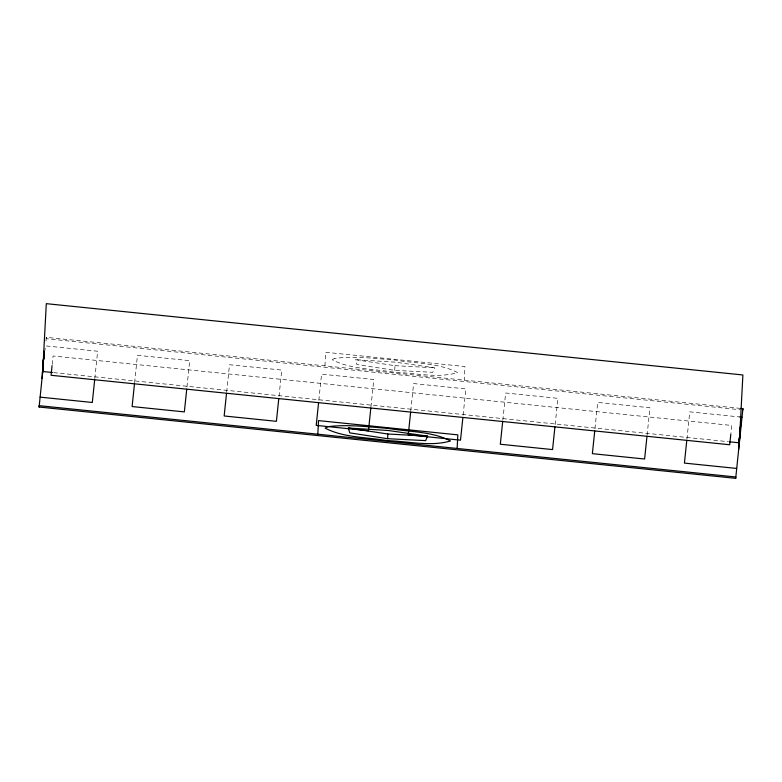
<?xml version="1.0" encoding="UTF-8"?>
<svg xmlns="http://www.w3.org/2000/svg" width="782" height="782" viewBox="0 0 782 782"><rect width="100%" height="100%" fill="white"/><g stroke="black" fill="none" stroke-linecap="round" stroke-linejoin="round"><path stroke-width="0.59" stroke-dasharray="3.91 2.93" d="M740.476 408.4L46.304 337.345L46.226 338.704L740.398 409.758M324.941 365.868L325.654 352.281L464.967 366.543L464.264 380.13M394.734 370.355L394.978 365.683L355.478 359.7L356.905 364.549L394.734 370.355L432.778 372.31L434.694 367.804L395.164 362.144L355.478 359.7M44.926 350.532L45.17 348.127M45.982 341.099L46.304 337.345M52.199 364.422L53.078 355.986L731.717 425.457L730.965 432.69M94.798 378.644L97.652 351.235L45.405 345.879M134.602 382.711L137.456 355.302L189.703 360.658L186.849 388.067M226.653 392.134L229.507 364.725L281.755 370.072L279.018 396.298M318.821 400.374L321.558 374.148L373.806 379.495L370.942 406.914M410.755 410.98L413.61 383.571L465.857 388.918L463.12 415.144M502.806 420.403L505.661 392.994L557.908 398.341L555.044 425.76M594.975 428.634L597.712 402.417L649.959 407.764L647.095 435.183M686.909 439.249L689.763 411.84L739.577 416.943M394.978 365.683L434.694 367.804M53.655 372.623L728.413 441.693M334.481 358.42L332.262 359.788C350.991 369.573 374.021 368.752 394.636 372.32C415.193 372.916 437.754 378.547 457.646 372.623C438.927 362.838 415.887 363.659 395.272 360.091C375.106 358.557 354.666 355.83 334.481 358.42"/><path stroke-width="1.17" d="M43.733 358.567L43.772 356.045L42.414 373.385L43.323 364.686M42.814 366.152L43.626 358.381L42.59 370.658L43.362 363.219M739.41 437.461L739.186 441.967L740.222 429.689M39.1 407.031L39.168 405.672L735.774 476.981L735.696 478.34L39.1 407.031L43.45 364.676M42.023 378.341L44.163 351.089L43.743 359.016M317.815 434.196L318.518 420.608L457.841 434.87L457.128 448.457M387.608 438.682L387.852 434.01L348.352 428.028L349.769 432.866L387.608 438.682L425.652 440.637L427.558 436.131L388.038 430.471L348.352 428.028M738.619 449.65L740.759 422.397L740.046 435.985M739.332 442.886L742.89 374.969L46.294 303.66L42.736 371.509L52.443 372.496M742.832 410.012L742.9 408.654L740.476 408.4M52.071 365.634L51.065 375.282L729.704 444.753L730.838 433.893M94.671 379.837L92.305 402.476L40.058 397.129M134.475 383.903L132.109 406.552L184.357 411.899L186.722 389.26M226.526 393.326L224.16 415.975L276.408 421.322L278.773 398.683M318.577 402.75L316.211 425.398L368.459 430.745L370.824 408.096M410.628 412.173L408.263 434.821L460.51 440.168L462.876 417.52M502.679 421.596L500.314 444.244L552.561 449.591L554.927 426.943M594.731 431.019L592.365 453.668L644.612 459.014L646.978 436.366M686.782 440.442L684.416 463.091L736.664 468.438M735.696 478.34L742.9 408.654M387.852 434.01L427.558 436.131M739.577 416.943L742.01 417.187M729.626 441.82L739.332 442.817M738.99 443.541L739.01 444.694L740.368 427.353L738.99 443.541M327.355 426.747L325.136 428.116C343.865 437.9 366.895 437.079 387.51 440.647C408.057 441.243 430.628 446.874 450.52 440.95C431.791 431.165 408.761 431.987 388.146 428.419C367.97 426.884 347.54 424.147 327.355 426.747"/></g></svg>
